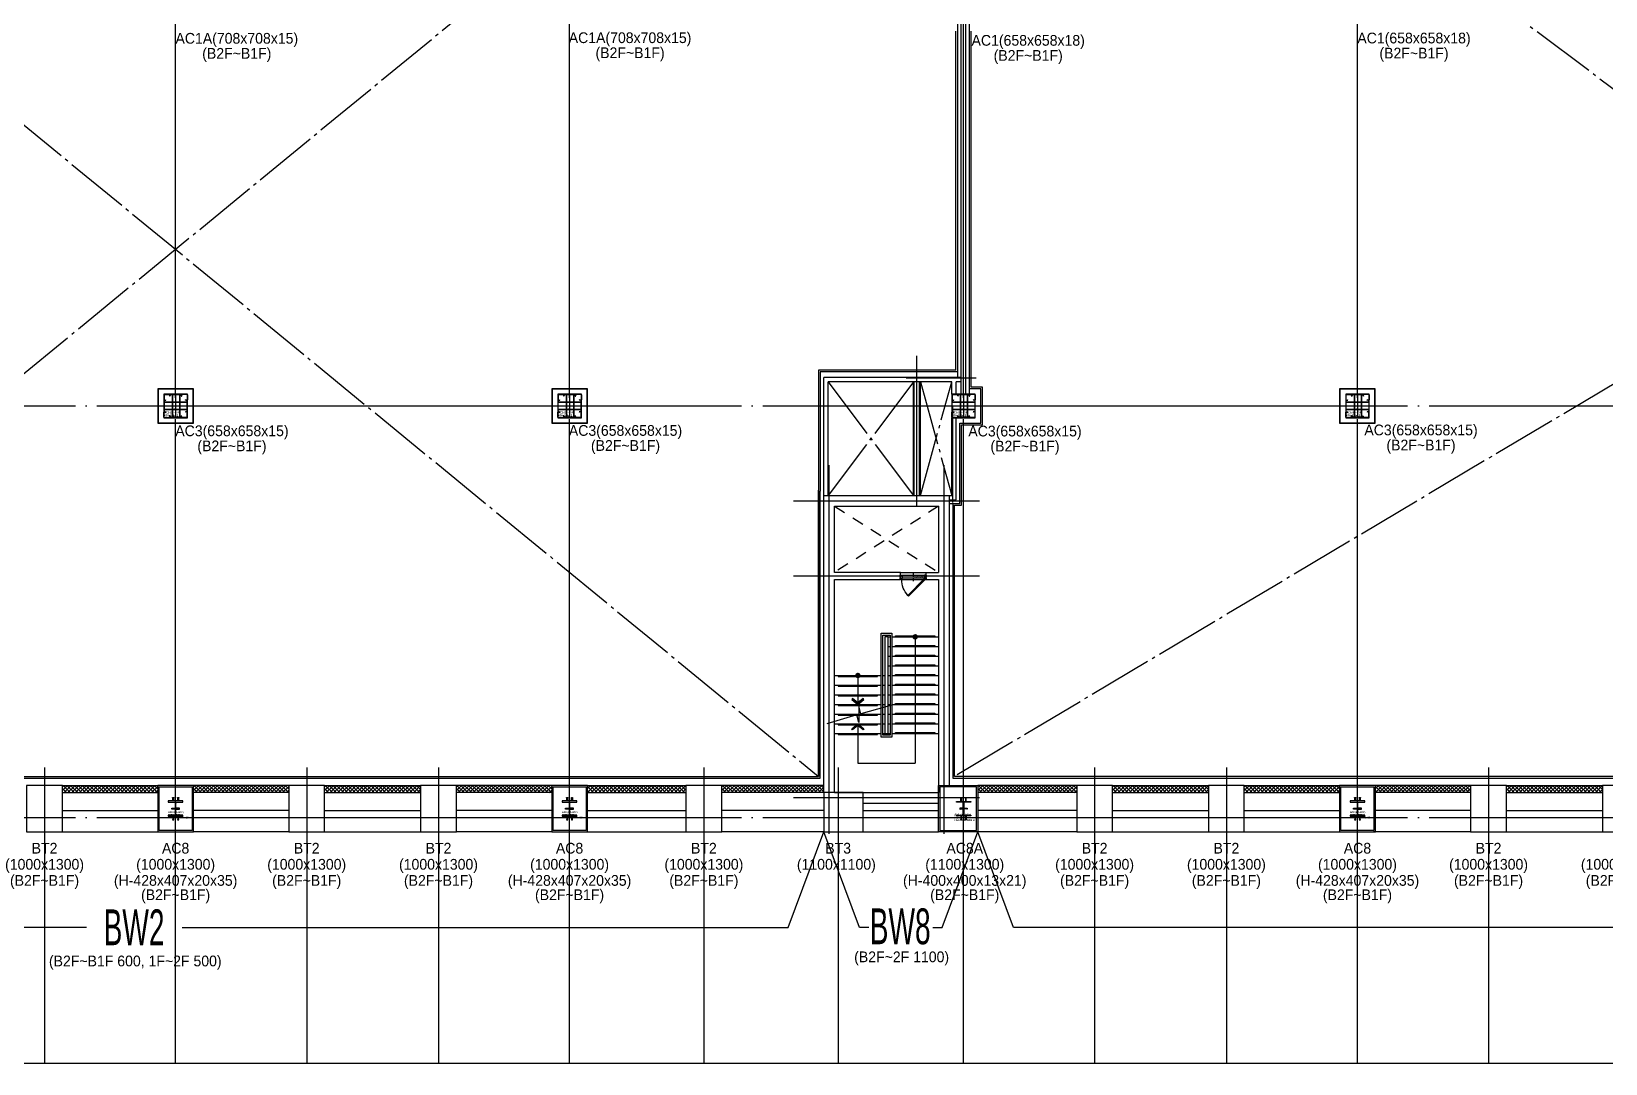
# Model space of a CAD drawing. Header units: millimetres. Extents: x -47382 to 204618, y -51045 to 127155.
# Drawn here: x 53975 to 97926, y 0 to 28834 of the extents above; entities that cross this region are included whole.
import ezdxf
from ezdxf.enums import TextEntityAlignment as Align

# ---------------------------------------------------------------- set-up
doc = ezdxf.new("R2010")
doc.units = ezdxf.units.MM
doc.header["$LTSCALE"] = 300
doc.header["$MEASUREMENT"] = 0
for name, pattern in [('CEN', [62, 60, -1, 0, -1]), ('HID', [2, 1.1, -0.9]), ('HIDDEN2', [0.1875, 0.125, -0.0625]), ('STD_SHAFT', [7.3, 6, -0.5, 0.3, -0.5])]:
    doc.linetypes.add(name, pattern=pattern)
doc.layers.get('0').update_dxf_attribs({"linetype": 'CONTINUOUS'})
doc.layers.get('Defpoints').update_dxf_attribs({"color": 153, "linetype": 'CONTINUOUS'})
doc.layers.add('A-ANNO-NPLT', color=129, linetype='CONTINUOUS', plot=False)
doc.layers.add('Defpoint', color=161, linetype='CONTINUOUS', plot=False)
for name, color, linetype in [('A-CEN', 1, 'CEN'), ('A-DOOR', 4, 'CONTINUOUS'), ('A-DOOR-JAMB', 4, 'CONTINUOUS'), ('A-DOOR-SILL', 8, 'CONTINUOUS'), ('A-DOOR-SWING', 8, 'CONTINUOUS'), ('A-FLOR-FLIN-TYP2', 8, 'CONTINUOUS'), ('A-FLOR-GW', 6, 'CONTINUOUS'), ('A-FLOR-OPEN-BELO', 6, 'STD_SHAFT'), ('A-FLOR-PANL', 6, 'CONTINUOUS'), ('A-FLOR-STRA-ETC', 7, 'CONTINUOUS'), ('A-FLOR-STRA-MAIN', 4, 'CONTINUOUS'), ('A-FLOR-STRA-SUB', 9, 'CONTINUOUS'), ('A-PS-HID', 5, 'HID'), ('A-ST-AXIS-CEN', 252, 'CEN'), ('A-ST-COL', 2, 'CONTINUOUS'), ('A-ST-CONC', 2, 'CONTINUOUS'), ('A-WALL-DRY1', 7, 'CONTINUOUS'), ('A-WALL-MASN', 3, 'CONTINUOUS'), ('Bound', 9, 'CONTINUOUS'), ('갈바륨 V-115', 141, 'CONTINUOUS'), ('갈바륨 W-140', 71, 'CONTINUOUS'), ('블럭', 5, 'CONTINUOUS'), ('저온단열', 160, 'CONTINUOUS')]:
    doc.layers.add(name, color=color, linetype=linetype)
doc.styles.add('ksm', font='')
doc.styles.add('SH_대대리576', font='NanumGothicBold.ttf')
doc.styles.add('SHP-나눔bo', font='')
doc.styles.add('돋움', font='')
doc.styles.get('ksm').set_extended_font_data('Dotum')
doc.styles.get('SHP-나눔bo').set_extended_font_data('NanumGothic', bold=True)
doc.styles.get('돋움').set_extended_font_data('Dotum')

# ---------------------------------------------------------------- blocks, each defined once
blk = doc.blocks.new('A$Ce0defec1')
at = {"layer": 'A-ANNO-NPLT', "linetype": 'HIDDEN2'}
for p, q in [((-120, 720), (-120, 700)), ((-120, 720), (0, 720)), ((-120, 710), (0, 710)), ((-120, 700), (0, 700)), ((-110, 720), (-110, 700)), ((-20, 720), (-20, 700)), ((0, 720), (0, 700)), ((-160, 350), (78, 350)), ((-120, 0), (-120, -20)), ((-120, 0), (0, 0)), ((-110, 0), (-110, -20)), ((-20, 0), (-20, -20)), ((0, 0), (0, -20)), ((-120, -10), (0, -10)), ((-120, -20), (0, -20))]:
    blk.add_line(p, q, dxfattribs=at)
at = {"layer": 'A-ANNO-NPLT', "linetype": 'ByBlock'}
blk.add_lwpolyline([(-120, 677), (-85, 677), (-85, 23), (-120, 23)], close=True, dxfattribs=at)
at = {"layer": 'A-DOOR', "linetype": 'ByBlock'}
for p, q in [((-582, 215), (-120, 677)), ((-561, 192), (-98, 655)), ((-120, 677), (-120, 700)), ((-120, 700), (0, 700)), ((-120, 677), (-98, 655)), ((-85, 677), (-120, 677)), ((-85, 665), (-85, 677)), ((0, 665), (-85, 665)), ((0, 700), (0, 665))]:
    blk.add_line(p, q, dxfattribs=at)
blk.add_lwpolyline([(-582, 215), (-561, 192)], dxfattribs=at)
at = {"layer": 'A-DOOR-JAMB'}
for p, q in [((-85, 23), (-120, 23)), ((-120, 23), (-120, 0)), ((-110, 0), (0, 0)), ((-85, 35), (-85, 23)), ((0, 35), (-85, 35)), ((0, 0), (0, 35))]:
    blk.add_line(p, q, dxfattribs=at)
at = {"layer": 'A-DOOR-SILL'}
blk.add_line((0, 18), (0, 665), dxfattribs=at)
at = {"layer": 'A-DOOR-SWING'}
blk.add_arc((-117, 691), 668, 228.3916, 269.7655, dxfattribs=at)
at = {"layer": 'A-ANNO-NPLT', "linetype": 'ByBlock', "style": 'SHP-나눔bo'}
blk.add_text('700X1800', height=45, rotation=90, dxfattribs=at).set_placement((-30, 502), align=Align.CENTER)
blk = doc.blocks.new('XR-평면도$0$8F-PLAN$0$arrow2')
at = {"color": 8}
blk.add_lwpolyline([(0, 0.87), (0.74, 0), (0, -0.87), (0.15, -1), (1, 0), (0.15, 1)], close=True, dxfattribs=at)
for points in [[(0, 0.87), (0.15, 1), (0.74, 0), (1, 0)], [(0.74, 0), (1, 0), (0, -0.87), (0.15, -1)]]:
    blk.add_solid(points, dxfattribs=at)
blk = doc.blocks.new('-15')
at = {"layer": 'A-CEN'}
for p, q in [((-3350, -850), (-3350, 9450)), ((-150, 9450), (-150, -850)), ((-4350, 8450), (850, 8450)), ((-4350, 6350), (850, 6350)), ((850, 150), (-4350, 150))]:
    blk.add_line(p, q, dxfattribs=at)
at = {"layer": 'A-FLOR-FLIN-TYP2'}
blk.add_line((-1360, 6450), (-640, 6450), dxfattribs=at)
at = {"layer": 'A-FLOR-STRA-ETC'}
for p, q in [((-950, 4650), (-950, 1125)), ((-2550, 3570), (-2550, 2760)), ((-2550, 2220), (-2550, 1125)), ((-2550, 1125), (-950, 1125))]:
    blk.add_line(p, q, dxfattribs=at)
at = {"layer": 'A-FLOR-STRA-ETC', "const_width": 75}
for points in [[(-950, 4688, -1), (-950, 4612, -1)], [(-2550, 3608, -1), (-2550, 3533, -1)]]:
    blk.add_lwpolyline(points, format="xyb", close=True, dxfattribs=at)
at = {"layer": 'A-FLOR-STRA-ETC'}
blk.add_lwpolyline([(-1532, 2760), (-2471, 2502), (-2525, 2719), (-2525, 2261), (-2578, 2475), (-3418, 2218)], dxfattribs=at)
at = {"layer": 'A-FLOR-STRA-MAIN'}
for p, q in [((-1700, 4650), (-1650, 4650)), ((-1600, 4650), (-300, 4650)), ((-1700, 4380), (-1650, 4380)), ((-1700, 4110), (-1650, 4110)), ((-1600, 4380), (-300, 4380)), ((-1600, 4110), (-300, 4110)), ((-3200, 3570), (-1900, 3570)), ((-1850, 3570), (-1800, 3570)), ((-1700, 3840), (-1650, 3840)), ((-1700, 3570), (-1650, 3570)), ((-1600, 3840), (-300, 3840)), ((-1600, 3570), (-300, 3570)), ((-3200, 3300), (-1900, 3300)), ((-1850, 3300), (-1800, 3300)), ((-1700, 3300), (-1650, 3300)), ((-1600, 3300), (-300, 3300)), ((-3200, 3030), (-1900, 3030)), ((-3200, 2760), (-1900, 2760)), ((-1850, 3030), (-1800, 3030)), ((-1850, 2760), (-1800, 2760)), ((-1700, 3030), (-1650, 3030)), ((-1700, 2760), (-1650, 2760)), ((-1600, 3030), (-300, 3030)), ((-1600, 2760), (-300, 2760)), ((-3200, 2490), (-1900, 2490)), ((-3200, 2220), (-1900, 2220)), ((-1850, 2490), (-1800, 2490)), ((-1850, 2220), (-1800, 2220)), ((-1700, 2490), (-1650, 2490)), ((-1700, 2220), (-1650, 2220)), ((-1600, 2490), (-300, 2490)), ((-1600, 2220), (-300, 2220)), ((-3200, 1950), (-1900, 1950)), ((-1850, 1950), (-1800, 1950)), ((-1700, 1950), (-1650, 1950)), ((-1600, 1950), (-300, 1950))]:
    blk.add_line(p, q, dxfattribs=at)
blk.add_lwpolyline([(-1700, 4650), (-1800, 4650), (-1800, 1950), (-1700, 1950)], close=True, dxfattribs=at)
at = {"layer": 'A-FLOR-STRA-SUB'}
for points in [[(-1900, 4750), (-1600, 4750), (-1600, 1850), (-1900, 1850)], [(-1850, 4700), (-1650, 4700), (-1650, 1900), (-1850, 1900)]]:
    blk.add_lwpolyline(points, close=True, dxfattribs=at)
at = {"layer": 'A-FLOR-STRA-SUB', "color": 250}
for points in [[(-1500, 4650), (-1500, 4680), (-400, 4680), (-400, 4650)], [(-1500, 4380), (-1500, 4410), (-400, 4410), (-400, 4380)], [(-1500, 4110), (-1500, 4140), (-400, 4140), (-400, 4110)], [(-3100, 3570), (-3100, 3540), (-2000, 3540), (-2000, 3570)], [(-1500, 3840), (-1500, 3870), (-400, 3870), (-400, 3840)], [(-1500, 3570), (-1500, 3600), (-400, 3600), (-400, 3570)], [(-3100, 3300), (-3100, 3270), (-2000, 3270), (-2000, 3300)], [(-1500, 3300), (-1500, 3330), (-400, 3330), (-400, 3300)], [(-3100, 3030), (-3100, 3000), (-2000, 3000), (-2000, 3030)], [(-3100, 2760), (-3100, 2730), (-2000, 2730), (-2000, 2760)], [(-1500, 3030), (-1500, 3060), (-400, 3060), (-400, 3030)], [(-1500, 2760), (-1500, 2790), (-400, 2790), (-400, 2760)], [(-3100, 2490), (-3100, 2460), (-2000, 2460), (-2000, 2490)], [(-3100, 2220), (-3100, 2190), (-2000, 2190), (-2000, 2220)], [(-1500, 2490), (-1500, 2520), (-400, 2520), (-400, 2490)], [(-1500, 2220), (-1500, 2250), (-400, 2250), (-400, 2220)], [(-3100, 1950), (-3100, 1920), (-2000, 1920), (-2000, 1950)], [(-1500, 1950), (-1500, 1980), (-400, 1980), (-400, 1950)]]:
    blk.add_lwpolyline(points, dxfattribs=at)
at = {"layer": 'A-PS-HID'}
for p, q in [((-300, 8300), (-3200, 6450)), ((-3200, 8300), (-300, 6450))]:
    blk.add_line(p, q, dxfattribs=at)
at = {"layer": 'A-ST-CONC'}
for p, q in [((-3500, 8600), (0, 8600)), ((-3500, 300), (-3500, 8600)), ((0, 8600), (0, 500)), ((-3200, 8300), (-300, 8300)), ((-3200, 6450), (-3200, 8300)), ((-300, 8300), (-300, 6450)), ((-3200, 300), (-3200, 6250)), ((-3200, 6250), (-1360, 6250)), ((-640, 6250), (-300, 6250)), ((-300, 6250), (-300, 300)), ((-3200, 300), (-300, 300)), ((-2400, 0), (-300, 0))]:
    blk.add_line(p, q, dxfattribs=at)
for points in [[(-1360, 6250), (-1360, 6450), (-3200, 6450)], [(-640, 6250), (-640, 6450), (-300, 6450)]]:
    blk.add_lwpolyline(points, dxfattribs=at)
at = {"layer": 'A-DOOR', "xscale": -1, "rotation": 270}
blk.add_blockref('A$Ce0defec1', (-1350, 6370), dxfattribs=at)
at = {"layer": 'A-FLOR-STRA-ETC', "extrusion": (0, 0, -1), "xscale": -166.9148302599861, "yscale": 167.8920954242349, "zscale": -166.9148302599861, "rotation": 89.99998299062109}
blk.add_blockref('XR-평면도$0$8F-PLAN$0$arrow2', (2550, 2927), dxfattribs=at)
at = {"layer": 'A-FLOR-STRA-ETC', "xscale": -166.9148302599861, "yscale": 167.8920954242349, "zscale": 166.9148302599861, "rotation": 269.9999829906215}
blk.add_blockref('XR-평면도$0$8F-PLAN$0$arrow2', (-2550, 2053), dxfattribs=at)
blk = doc.blocks.new('AC3(b2~b1f)')
for points in [[(0, 479), (0, 179), (15, 179), (15, 479)], [(179, 658), (479, 658), (479, 643), (179, 643)], [(658, 179), (658, 479), (643, 479), (643, 179)], [(179, 0), (479, 0), (479, 15), (179, 15)]]:
    blk.add_hatch(color=9).paths.add_polyline_path(points)
for p, q in [((18, 443), (640, 443)), ((235, 640), (235, 18)), ((244, 640), (244, 18)), ((435, 640), (435, 18)), ((444, 640), (444, 0)), ((18, 434), (640, 434)), ((18, 244), (640, 244)), ((18, 235), (640, 235))]:
    blk.add_line(p, q)
at = {"color": 8, "linetype": 'Continuous'}
for points in [[(0, 479), (0, 179), (15, 179), (15, 479)], [(179, 658), (479, 658), (479, 643), (179, 643)], [(658, 179), (658, 479), (643, 479), (643, 179)], [(179, 0), (479, 0), (479, 15), (179, 15)]]:
    blk.add_lwpolyline(points, close=True, dxfattribs=at)
at = {"layer": 'A-ST-COL'}
for p, q in [((0, 638), (0, 499)), ((8, 638), (8, 499)), ((20, 658), (159, 658)), ((20, 650), (159, 650)), ((24, 488), (55, 501)), ((27, 480), (58, 493)), ((58, 493), (55, 501)), ((170, 634), (157, 603)), ((165, 600), (157, 603)), ((178, 631), (165, 600)), ((480, 631), (493, 600)), ((488, 634), (501, 603)), ((493, 600), (501, 603)), ((638, 658), (499, 658)), ((638, 650), (499, 650)), ((600, 493), (603, 501)), ((631, 480), (600, 493)), ((634, 488), (603, 501)), ((650, 638), (650, 499)), ((658, 638), (658, 499)), ((0, 20), (0, 159)), ((8, 20), (8, 159)), ((20, 8), (159, 8)), ((20, 0), (159, 0)), ((24, 170), (55, 157)), ((27, 178), (58, 165)), ((58, 165), (55, 157)), ((165, 58), (157, 55)), ((170, 24), (157, 55)), ((178, 27), (165, 58)), ((480, 27), (493, 58)), ((488, 24), (501, 55)), ((493, 58), (501, 55)), ((638, 8), (499, 8)), ((638, 0), (499, 0)), ((631, 178), (600, 165)), ((600, 165), (603, 157)), ((634, 170), (603, 157)), ((650, 20), (650, 159)), ((658, 20), (658, 159))]:
    blk.add_line(p, q, dxfattribs=at)
for centre, radius, start, end in [((20, 638), 20, 90, 180), ((20, 499), 20, 180, 290), ((20, 638), 12, 90, 180), ((20, 499), 12, 180, 290), ((159, 638), 20, 340, 90), ((159, 638), 12, 340, 90), ((499, 638), 20, 90, 200), ((499, 638), 12, 90, 200), ((638, 499), 20, 250, 0), ((638, 499), 12, 250, 0), ((638, 638), 20, 0, 90), ((638, 638), 12, 0, 90), ((20, 159), 20, 70, 180), ((20, 20), 20, 180, 270), ((20, 159), 12, 70, 180), ((20, 20), 12, 180, 270), ((159, 20), 20, 270, 20), ((159, 20), 12, 270, 20), ((499, 20), 20, 160, 270), ((499, 20), 12, 160, 270), ((638, 159), 20, 0, 110), ((638, 159), 12, 0, 110), ((638, 20), 20, 270, 0), ((638, 20), 12, 270, 0)]:
    blk.add_arc(centre, radius, start, end, dxfattribs=at)
at = {"layer": 'Bound', "color": 9, "linetype": 'Continuous'}
for p, q in [((658, 658), (0, 658)), ((0, 658), (0, 0)), ((658, 0), (658, 658)), ((0, 0), (658, 0))]:
    blk.add_line(p, q, dxfattribs=at)
at = {"layer": 'Defpoint'}
for p, q in [((329, 658), (329, 0)), ((0, 329), (658, 329))]:
    blk.add_line(p, q, dxfattribs=at)
at = {"layer": 'Defpoint', "linetype": 'Continuous', "style": 'SH_대대리576'}
for s, p in [('AC3 (B2~B1F)', (20, 147)), ('658x658x15', (20, 66))]:
    blk.add_text(s, height=50, dxfattribs=at).set_placement(p, align=Align.MIDDLE_LEFT)
blk = doc.blocks.new('AC8A(b2~b1f)')
for points in [[(1060, 40), (40, 40), (40, 1260), (1060, 1260)], [(323, 940), (315, 940), (315, 950), (350, 950), (350, 940), (342, 940), (342, 850), (323, 850)], [(476, 940), (484, 940), (484, 950), (449, 950), (449, 940), (457, 940), (457, 850), (476, 850)], [(304, 660), (304, 668), (294, 668), (294, 634), (304, 634), (304, 642), (394, 642), (394, 660)], [(323, 360), (315, 360), (315, 350), (350, 350), (350, 360), (342, 360), (342, 450), (323, 450)], [(497, 660), (497, 668), (507, 668), (507, 634), (497, 634), (497, 642), (406, 642), (406, 660)], [(476, 360), (484, 360), (484, 350), (449, 350), (449, 360), (457, 360), (457, 450), (476, 450)]]:
    blk.add_lwpolyline(points, close=True)
at = {"color": 2, "linetype": 'Continuous'}
blk.add_lwpolyline([(406, 807, -0.414214), (428, 829), (600, 829), (600, 850), (200, 850), (200, 829), (372, 829, -0.414214), (394, 807), (394, 493, -0.414214), (372, 471), (200, 471), (200, 450), (600, 450), (600, 471), (428, 471, -0.414214), (406, 493)], format="xyb", close=True, dxfattribs=at)
at = {"layer": 'A-ST-COL'}
blk.add_lwpolyline([(0, 0), (1100, 0), (1100, 1300), (0, 1300)], close=True, dxfattribs=at)
at = {"layer": 'Defpoint', "linetype": 'Continuous', "style": 'SH_대대리576'}
for s, p in [('AC8A (B2~B1F)', (189, 481)), ('H-400x400x13x21', (88, 330)), ('1100x1300', (318, 400))]:
    blk.add_text(s, height=50, dxfattribs=at).set_placement(p, align=Align.MIDDLE_LEFT)
blk = doc.blocks.new('G$C99944A2F')
for points in [[(960, 40), (40, 40), (40, 1260), (960, 1260)], [(423, 954), (415, 954), (415, 964), (450, 964), (450, 954), (442, 954), (442, 864), (423, 864)], [(558, 954), (550, 954), (550, 964), (585, 964), (585, 954), (577, 954), (577, 864), (558, 864)], [(400, 640), (400, 632), (390, 632), (390, 668), (400, 668), (400, 660), (490, 660), (490, 640)], [(600, 640), (600, 632), (610, 632), (610, 668), (600, 668), (600, 660), (510, 660), (510, 640)], [(423, 346), (415, 346), (415, 336), (450, 336), (450, 346), (442, 346), (442, 436), (423, 436)], [(558, 346), (550, 346), (550, 336), (585, 336), (585, 346), (577, 346), (577, 436), (558, 436)]]:
    blk.add_lwpolyline(points, close=True)
at = {"color": 2, "linetype": 'Continuous'}
blk.add_lwpolyline([(510, 807, -0.414214), (532, 829), (704, 829), (704, 864), (296, 864), (296, 829), (468, 829, -0.414214), (490, 807), (490, 493, -0.414214), (468, 471), (296, 471), (296, 436), (704, 436), (704, 471), (532, 471, -0.414214), (510, 493)], format="xyb", close=True, dxfattribs=at)
at = {"layer": 'A-ST-COL'}
blk.add_lwpolyline([(0, 0), (1000, 0), (1000, 1300), (0, 1300)], close=True, dxfattribs=at)
at = {"layer": 'Defpoint', "linetype": 'Continuous', "style": 'SH_대대리576'}
for s, p in [('AC8 (B2~B1F)', (290, 551)), ('1000x1300', (290, 474)), ('H-428x407x20x35', (290, 400))]:
    blk.add_text(s, height=50, dxfattribs=at).set_placement(p, align=Align.MIDDLE_LEFT)
blk = doc.blocks.new('ACT 지하2층구조평면도')
at = {"layer": 'A-ST-COL'}
for p, q in [((104882, 58816), (104882, 57516)), ((105882, 57516), (105882, 58816)), ((115882, 58816), (115882, 57516)), ((116882, 57516), (116882, 58816)), ((137882, 58816), (137882, 57516)), ((138882, 57516), (138882, 58816)), ((104882, 57516), (105882, 57516)), ((115882, 57516), (116882, 57516)), ((137882, 57516), (138882, 57516))]:
    blk.add_line(p, q, dxfattribs=at)
for points in [[(101222, 57516), (102222, 57516), (102222, 58816), (101222, 58816)], [(104882, 57516), (105882, 57516), (105882, 58816), (104882, 58816)], [(108542, 57516), (109542, 57516), (109542, 58816), (108542, 58816)], [(112222, 57516), (113222, 57516), (113222, 58816), (112222, 58816)], [(115882, 57516), (116882, 57516), (116882, 58816), (115882, 58816)], [(119632, 57516), (120632, 57516), (120632, 58816), (119632, 58816)], [(123482, 58616), (123482, 57516), (124582, 57516), (124582, 58616)], [(130542, 57516), (131542, 57516), (131542, 58816), (130542, 58816)], [(134222, 57516), (135222, 57516), (135222, 58816), (134222, 58816)], [(137882, 57516), (138882, 57516), (138882, 58816), (137882, 58816)], [(141542, 57516), (142542, 57516), (142542, 58816), (141542, 58816)], [(145222, 57516), (146222, 57516), (146222, 58816), (145222, 58816)]]:
    blk.add_lwpolyline(points, close=True, dxfattribs=at)
at = {"layer": 'Defpoint'}
blk.add_lwpolyline([(189382, 51045), (47382, 51045), (47382, 150416), (189382, 150416)], close=True, dxfattribs=at)
for name, p in [('AC3(b2~b1f)', (105053, 69087)), ('AC3(b2~b1f)', (116053, 69087)), ('AC3(b2~b1f)', (127053, 69087)), ('AC3(b2~b1f)', (138053, 69087)), ('G$C99944A2F', (104882, 57516)), ('G$C99944A2F', (115882, 57516)), ('G$C99944A2F', (137882, 57516))]:
    blk.add_blockref(name, p)
at = {"xscale": -1}
blk.add_blockref('AC8A(b2~b1f)', (127782, 57516), dxfattribs=at)

msp = doc.modelspace()

# ---------------------------------------------------------------- hatches: boundary and pattern name
at = {"layer": '블럭', "transparency": 33554687}
h = msp.add_hatch(dxfattribs=at)
h.set_pattern_fill('ANSI37', color=256, scale=600)
h.set_pattern_definition([(45, (22940, -10800), (-53.03301, 53.03301), []), (135, (22940, -10800), (-53.03301, -53.03301), [])])
h.paths.add_polyline_path([(54840, 7771), (57500, 7771), (57500, 7571), (54840, 7571)])
h = msp.add_hatch(dxfattribs=at)
h.set_pattern_fill('ANSI37', color=256, scale=600)
h.set_pattern_definition([(45, (26600, -10800), (-53.03301, 53.03301), []), (135, (26600, -10800), (-53.03301, -53.03301), [])])
h.paths.add_polyline_path([(58500, 7771), (61160, 7771), (61160, 7571), (58500, 7571)])
h = msp.add_hatch(dxfattribs=at)
h.set_pattern_fill('ANSI37', color=256, scale=600)
h.set_pattern_definition([(45, (30260, -10800), (-53.03301, 53.03301), []), (135, (30260, -10800), (-53.03301, -53.03301), [])])
h.paths.add_polyline_path([(62160, 7771), (64840, 7771), (64840, 7571), (62160, 7571)])
h = msp.add_hatch(dxfattribs=at)
h.set_pattern_fill('ANSI37', color=256, scale=600)
h.set_pattern_definition([(45, (33940, -10800), (-53.03301, 53.03301), []), (135, (33940, -10800), (-53.03301, -53.03301), [])])
h.paths.add_polyline_path([(65840, 7771), (68500, 7771), (68500, 7571), (65840, 7571)])
h = msp.add_hatch(dxfattribs=at)
h.set_pattern_fill('ANSI37', color=256, scale=600)
h.set_pattern_definition([(45, (37550, -10800), (-53.03301, 53.03301), []), (135, (37550, -10800), (-53.03301, -53.03301), [])])
h.paths.add_polyline_path([(69500, 7771), (72250, 7771), (72250, 7571), (69500, 7571)])
h = msp.add_hatch(dxfattribs=at)
h.set_pattern_fill('ANSI37', color=256, scale=600)
h.set_pattern_definition([(45, (41350, -10800), (-53.03301, 53.03301), []), (135, (41350, -10800), (-53.03301, -53.03301), [])])
h.paths.add_polyline_path([(73250, 7771), (76100, 7771), (76100, 7571), (73250, 7571)])
h = msp.add_hatch(dxfattribs=at)
h.set_pattern_fill('ANSI37', color=256, scale=600)
h.set_pattern_definition([(45, (48500, -10800), (-53.03301, 53.03301), []), (135, (48500, -10800), (-53.03301, -53.03301), [])])
h.paths.add_polyline_path([(80400, 7771), (83160, 7771), (83160, 7571), (80400, 7571)])
h = msp.add_hatch(dxfattribs=at)
h.set_pattern_fill('ANSI37', color=256, scale=600)
h.set_pattern_definition([(45, (52260, -10800), (-53.03301, 53.03301), []), (135, (52260, -10800), (-53.03301, -53.03301), [])])
h.paths.add_polyline_path([(84160, 7771), (86840, 7771), (86840, 7571), (84160, 7571)])
h = msp.add_hatch(dxfattribs=at)
h.set_pattern_fill('ANSI37', color=256, scale=600)
h.set_pattern_definition([(45, (55940, -10800), (-53.03301, 53.03301), []), (135, (55940, -10800), (-53.03301, -53.03301), [])])
h.paths.add_polyline_path([(87840, 7771), (90500, 7771), (90500, 7571), (87840, 7571)])
h = msp.add_hatch(dxfattribs=at)
h.set_pattern_fill('ANSI37', color=256, scale=600)
h.set_pattern_definition([(45, (59550, -10800), (-53.03301, 53.03301), []), (135, (59550, -10800), (-53.03301, -53.03301), [])])
h.paths.add_polyline_path([(91500, 7771), (94160, 7771), (94160, 7571), (91500, 7571)])
h = msp.add_hatch(dxfattribs=at)
h.set_pattern_fill('ANSI37', color=256, scale=600)
h.set_pattern_definition([(45, (63260, -10800), (-53.03301, 53.03301), []), (135, (63260, -10800), (-53.03301, -53.03301), [])])
h.paths.add_polyline_path([(95160, 7771), (97840, 7771), (97840, 7571), (95160, 7571)])

# ---------------------------------------------------------------- linework, layer by layer
at = {"layer": 'A-CEN'}
for p, q in [((78700, 15571), (78700, 19771)), ((80350, 19146), (78400, 19146)), ((79700, 15671), (79700, 18371)), ((54340, 8271), (54340, 0)), ((61660, 8271), (61660, 0)), ((65340, 8271), (65340, 0)), ((72750, 8271), (72750, 0)), ((76500, 8271), (76500, 0)), ((83660, 8271), (83660, 0)), ((87340, 8271), (87340, 0)), ((94660, 8271), (94660, 0))]:
    msp.add_line(p, q, dxfattribs=at)
at = {"layer": 'A-FLOR-GW'}
for p, q in [((79938, 19171), (76100, 19171)), ((79671, 19046), (76225, 19046)), ((79671, 18700), (79671, 19046)), ((79938, 19046), (79796, 19046)), ((79796, 18700), (79796, 19046))]:
    msp.add_line(p, q, dxfattribs=at)
at = {"layer": 'A-FLOR-OPEN-BELO'}
for p, q in [((123730, 8021), (80528, 40446)), ((36479, 40400), (75950, 8021)), ((40050, 8021), (79471, 40375)), ((134050, 40375), (79750, 8021)), ((78600, 19046), (76225, 15871)), ((76225, 19046), (78600, 15871)), ((78800, 15871), (79671, 19046)), ((78800, 19046), (79671, 15871))]:
    msp.add_line(p, q, dxfattribs=at)
at = {"layer": 'A-FLOR-PANL'}
for p, q in [((79938, 18700), (79938, 29042)), ((80063, 18685), (80063, 29042)), ((76100, 15871), (76100, 19171)), ((76225, 15871), (76225, 19046)), ((79671, 15871), (79671, 18042)), ((79796, 15746), (79796, 18042)), ((79600, 15871), (79671, 15871)), ((79600, 15746), (79796, 15746))]:
    msp.add_line(p, q, dxfattribs=at)
at = {"layer": 'A-ST-AXIS-CEN'}
for p, q in [((58000, 0), (58000, 99371)), ((69000, 0), (69000, 99371)), ((80000, 0), (80000, 99371)), ((91000, 0), (91000, 99371)), ((0, 18371), (142000, 18371)), ((0, 6871), (142000, 6871))]:
    msp.add_line(p, q, dxfattribs=at)
at = {"layer": 'A-ST-CONC'}
for p, q in [((54840, 7071), (57500, 7071)), ((61160, 7071), (58500, 7071)), ((62160, 7071), (64840, 7071)), ((68500, 7071), (65840, 7071)), ((69450, 7071), (72250, 7071)), ((76100, 7071), (73250, 7071)), ((77200, 7071), (79300, 7071)), ((83160, 7071), (80400, 7071)), ((84160, 7071), (86840, 7071)), ((87840, 7071), (90500, 7071)), ((94160, 7071), (91450, 7071)), ((95160, 7071), (97840, 7071)), ((54840, 6471), (57500, 6471)), ((61160, 6471), (58500, 6471)), ((62160, 6471), (64840, 6471)), ((68500, 6471), (65840, 6471)), ((69450, 6471), (72250, 6471)), ((76100, 6471), (73250, 6471)), ((77200, 6471), (79300, 6471)), ((83160, 6471), (80400, 6471)), ((84160, 6471), (86840, 6471)), ((87840, 6471), (90500, 6471)), ((94160, 6471), (91450, 6471)), ((95160, 6471), (97840, 6471))]:
    msp.add_line(p, q, dxfattribs=at)
at = {"layer": 'A-WALL-DRY1'}
for p, q in [((78600, 15871), (78600, 19046)), ((78612, 15871), (78612, 19046)), ((78625, 15871), (78625, 19046)), ((78775, 15871), (78775, 19046)), ((78787, 15871), (78787, 19046)), ((78800, 15871), (78800, 19046))]:
    msp.add_line(p, q, dxfattribs=at)
at = {"layer": 'A-WALL-MASN'}
for p, q in [((83160, 7771), (80400, 7771)), ((83160, 7571), (80400, 7571)), ((84160, 7771), (86840, 7771)), ((84160, 7571), (86840, 7571)), ((87840, 7771), (90500, 7771)), ((87840, 7571), (90500, 7571)), ((94160, 7771), (91500, 7771)), ((94160, 7571), (91500, 7571)), ((95160, 7771), (97840, 7771)), ((95160, 7571), (97840, 7571))]:
    msp.add_line(p, q, dxfattribs=at)
for points in [[(54840, 7771), (57500, 7771)], [(54840, 7571), (57500, 7571)], [(61160, 7771), (58500, 7771)], [(61160, 7571), (58500, 7571)], [(62160, 7771), (64840, 7771)], [(62160, 7571), (64840, 7571)], [(68500, 7771), (65840, 7771)], [(68500, 7571), (65840, 7571)], [(69500, 7771), (72250, 7771)], [(69500, 7571), (72250, 7571)], [(76100, 7771), (73250, 7771)], [(76100, 7571), (73250, 7571)]]:
    msp.add_lwpolyline(points, dxfattribs=at)
at = {"layer": 'Defpoint'}
msp.add_lwpolyline([(142000, 0), (0, 0), (0, 99371), (142000, 99371)], close=True, dxfattribs=at)
at = {"layer": 'Defpoints'}
for points in [[(55512, 3805), (40500, 3805), (39500, 6471)], [(58178, 3805), (75100, 3805), (76100, 6471)], [(77357, 3805), (77100, 3805), (76100, 6471)], [(79144, 3805), (79400, 3805), (80400, 6471)], [(100763, 3805), (81400, 3805), (80400, 6471)]]:
    msp.add_lwpolyline(points, dxfattribs=at)
at = {"layer": '갈바륨 V-115'}
for p, q in [((79788, 19371), (79788, 28842)), ((80213, 18900), (80213, 28842)), ((75950, 19371), (75950, 8021)), ((79788, 19371), (75950, 19371)), ((80529, 18900), (80213, 18900)), ((80529, 17842), (80529, 18900)), ((79946, 15596), (79946, 17842)), ((79946, 17842), (80529, 17842)), ((75950, 8021), (75950, 16021)), ((79750, 8021), (79750, 15596)), ((79750, 15596), (79946, 15596)), ((40050, 8021), (75950, 8021)), ((123730, 8021), (79750, 8021))]:
    msp.add_line(p, q, dxfattribs=at)
at = {"layer": '갈바륨 W-140'}
for points in [[(57511, 18860), (58489, 18860), (58489, 17882), (57511, 17882)], [(68511, 18860), (69489, 18860), (69489, 17882), (68511, 17882)], [(90511, 18860), (91489, 18860), (91489, 17882), (90511, 17882)]]:
    msp.add_lwpolyline(points, close=True, dxfattribs=at)
at = {"layer": '저온단열'}
for p, q in [((79838, 19171), (79838, 29042)), ((80163, 18700), (80163, 29042)), ((76000, 19321), (76000, 15994)), ((79838, 19321), (76000, 19321)), ((80479, 18850), (80163, 18850)), ((80479, 17892), (80479, 18850)), ((79896, 15646), (79896, 17892)), ((79896, 17892), (80479, 17892)), ((76000, 7971), (76000, 15994)), ((79600, 15646), (79896, 15646)), ((79700, 15646), (79700, 7971)), ((40000, 7971), (76000, 7971)), ((79700, 7971), (123751, 7971))]:
    msp.add_line(p, q, dxfattribs=at)
for points in [[(57521, 18850), (58479, 18850), (58479, 17892), (57521, 17892)], [(68521, 18850), (69479, 18850), (69479, 17892), (68521, 17892)], [(90521, 18850), (91479, 18850), (91479, 17892), (90521, 17892)]]:
    msp.add_lwpolyline(points, close=True, dxfattribs=at)

# ---------------------------------------------------------------- block references
for name, p in [('ACT 지하2층구조평면도', (-47382, -51045)), ('-15', (79600, 7271))]:
    msp.add_blockref(name, p)

# ---------------------------------------------------------------- texts
at = {"layer": 'Defpoints', "linetype": 'Continuous', "style": '돋움'}
for s, p in [('AC1A(708x708x15)', (59708, 28403)), ('AC1A(708x708x15)', (70689, 28420)), ('AC1(658x658x18)', (81806, 28346)), ('AC1(658x658x18)', (92578, 28411)), ('(B2F~B1F)', (59708, 27983)), ('(B2F~B1F)', (70689, 28000)), ('(B2F~B1F)', (81806, 27925)), ('(B2F~B1F)', (92578, 27990)), ('AC3(658x658x15)', (59572, 17437)), ('AC3(658x658x15)', (70562, 17447)), ('AC3(658x658x15)', (81716, 17430)), ('AC3(658x658x15)', (92774, 17461)), ('(B2F~B1F)', (59572, 17016)), ('(B2F~B1F)', (70562, 17027)), ('(B2F~B1F)', (81716, 17010)), ('(B2F~B1F)', (92774, 17040)), ('BT2', (54340, 5776)), ('AC8', (58000, 5776)), ('BT2', (61660, 5776)), ('BT2', (65340, 5776)), ('AC8', (69000, 5776)), ('BT2', (72750, 5776)), ('BT3', (76500, 5776)), ('AC8A', (80034, 5776)), ('BT2', (83660, 5776)), ('BT2', (87340, 5776)), ('AC8', (91000, 5776)), ('BT2', (94660, 5776)), ('(1000x1300)', (54340, 5326)), ('(1000x1300)', (58000, 5326)), ('(1000x1300)', (61660, 5326)), ('(1000x1300)', (65340, 5326)), ('(1000x1300)', (69000, 5326)), ('(1000x1300)', (72750, 5326)), ('(1100x1100)', (76449, 5326)), ('(1100x1300)', (80034, 5326)), ('(1000x1300)', (83660, 5326)), ('(1000x1300)', (87340, 5326)), ('(1000x1300)', (91000, 5326)), ('(1000x1300)', (94660, 5326)), ('(1000x1300)', (98340, 5326)), ('(B2F~B1F)', (54340, 4876)), ('(H-428x407x20x35)', (58000, 4876)), ('(B2F~B1F)', (61660, 4876)), ('(B2F~B1F)', (65340, 4876)), ('(H-428x407x20x35)', (69000, 4876)), ('(B2F~B1F)', (72750, 4876)), ('(H-400x400x13x21)', (80034, 4876)), ('(B2F~B1F)', (83660, 4876)), ('(B2F~B1F)', (87340, 4876)), ('(H-428x407x20x35)', (91000, 4876)), ('(B2F~B1F)', (94660, 4876)), ('(B2F~B1F)', (98340, 4876)), ('(B2F~B1F)', (58000, 4476)), ('(B2F~B1F)', (69000, 4476)), ('(B2F~B1F)', (80034, 4476)), ('(B2F~B1F)', (91000, 4476))]:
    msp.add_text(s, height=300, dxfattribs=at).set_placement(p, align=Align.BOTTOM_CENTER)
at = {"layer": 'Defpoints', "style": 'ksm', "width": 0.6}
for s, p in [('BW2', (56839, 3806)), ('BW8', (78231, 3834))]:
    msp.add_text(s, height=1000, dxfattribs=at).set_placement(p, align=Align.MIDDLE_CENTER)
at = {"layer": 'Defpoints', "linetype": 'Continuous', "style": '돋움'}
for s, p in [('(B2F~2F 1100)', (78272, 2981)), ('(B2F~B1F 600, 1F~2F 500)', (56873, 2865))]:
    msp.add_text(s, height=300, dxfattribs=at).set_placement(p, align=Align.MIDDLE_CENTER)

doc.saveas('drawing.dxf')
